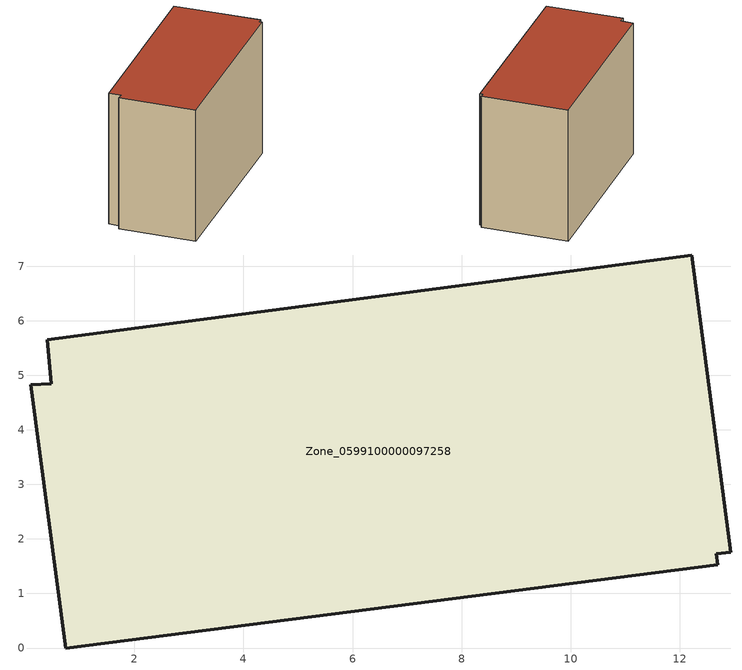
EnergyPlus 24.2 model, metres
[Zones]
Zone_0599100000097258
 floor ground (C_G): 0.47,4.84 0.41,5.65 12.22,7.21 12.93,1.76 12.67,1.73 12.69,1.53 0.74,0 0.1,4.82 z0
 wall outside (C_F): 12.93,1.76 12.22,7.21 0.41,5.65 0.47,4.84 0.1,4.82 0.74,0 12.69,1.53 12.67,1.73 12.93,1.76 z0:8.8
 roof outside (C_R): 0.47,4.84 0.1,4.82 0.74,0 12.69,1.53 12.67,1.73 12.93,1.76 12.22,7.21 0.41,5.65 z8.8
[BUILDING]
Pand.0599100000097258: North Axis=0; Terrain=City; Loads Convergence Tolerance Value=0.04; Temperature Convergence Tolerance Value=0.4; Solar Distribution=FullExterior; Maximum Number of Warmup Days=25; Minimum Number of Warmup Days=1
[Site:Location]
Rotterdam.The.Hague.AP_ZH_NLD Design_Conditions: Latitude=51.96; Longitude=4.45; Time Zone=1; Elevation=-4.5
[SITE:GROUNDTEMPERATURE:BUILDINGSURFACE]
18, 18, 18, 18, 18, 18, 18, 18, 18, 18, 18, 18
[MATERIAL] Thermal Absorptance=0.9; Solar Absorptance=0.7; Visible Absorptance=0.7
Name | Roughness | Thickness | Conductivity | Density | Specific Heat
G.TC.1992-2005 | MediumSmooth | 0.15 | 0.06 | 540 | 1210
F.TC.1992-2005 | Rough | 0.3 | 0.12 | 1920 | 840
R.TC.1992-2005 | MediumRough | 0.2 | 0.08 | 1500 | 1000
[CONSTRUCTION]
C_G: G.TC.1992-2005
C_F: F.TC.1992-2005
C_R: R.TC.1992-2005
[ZONE]
Zone_0599100000097258: Type=1; Multiplier=1; Ceiling Height=Autocalculate; Volume=Autocalculate; Floor Area=autocalculate; Part of Total Floor Area=Yes
[ZONEINFILTRATION:DESIGNFLOWRATE]
Infil_Zone_0599100000097258: Zone or ZoneList or Space or SpaceList=Zone_0599100000097258; Schedule=AlwaysOn; Design Flow Rate Calculation Method=Flow/Area; Flow Rate per Floor Area=0.0015; Constant Term Coefficient=1; Temperature Term Coefficient=0; Velocity Term Coefficient=0; Velocity Squared Term Coefficient=0
[HVACTEMPLATE:ZONE:IDEALLOADSAIRSYSTEM]
Zone_0599100000097258: Maximum Heating Supply Air Temperature=50; Minimum Cooling Supply Air Temperature=13; Maximum Heating Supply Air Humidity Ratio=0.0156; Minimum Cooling Supply Air Humidity Ratio=0.0077; Heating Limit=NoLimit; Cooling Limit=NoLimit; Dehumidification Control Type=ConstantSensibleHeatRatio; Cooling Sensible Heat Ratio=0.7; Dehumidification Setpoint=60; Humidification Control Type=None; Humidification Setpoint=30; Outdoor Air Method=None; Outdoor Air Flow Rate per Person=0.00944; Outdoor Air Flow Rate per Zone Floor Area=0; Outdoor Air Flow Rate per Zone=0; Demand Controlled Ventilation Type=None; Outdoor Air Economizer Type=NoEconomizer; Heat Recovery Type=None; Sensible Heat Recovery Effectiveness=0.7; Latent Heat Recovery Effectiveness=0.65
[ZONECONTROL:THERMOSTAT]
ThermostatControl_Zone_0599100000097258: Zone or ZoneList=Zone_0599100000097258; Control Type Schedule=DualSetpointControlType; Control 1=Thermostat_Zone_0599100000097258; Temperature Difference Between Cutout And Setpoint=0
[THERMOSTATSETPOINT:DUALSETPOINT]
Thermostat_Zone_0599100000097258: Heating Setpoint Temperature Schedule=HeatingSetpoint_Zone_0599100000097258; Cooling Setpoint Temperature Schedule=CoolingSetpoint_Zone_0599100000097258
[SCHEDULE:COMPACT]
HeatingSetpoint_Zone_0599100000097258: Through: 12/31, For: AllDays, Until: 24:00, 21
CoolingSetpoint_Zone_0599100000097258: Through: 12/31, For: AllDays, Until: 24:00, 24
DualSetpointControlType: Through: 12/31, For: AllDays, Until: 24:00, 4
AlwaysOn: Through: 12/31, For: AllDays, Until: 24:00, 1
